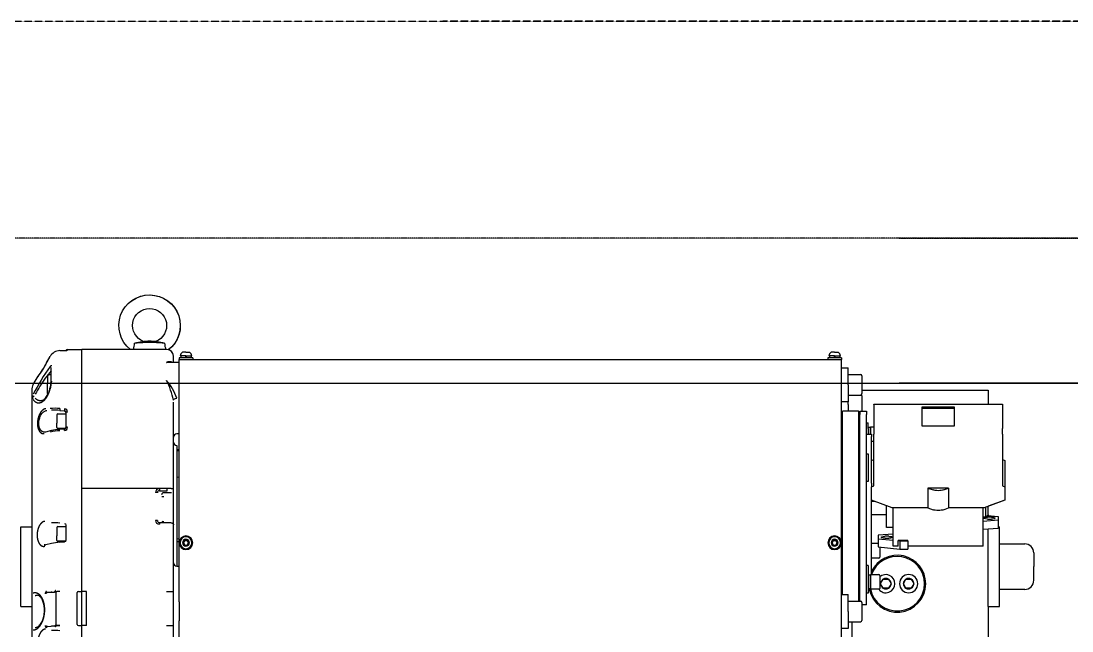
# Model space of a CAD drawing. Extents: x -599358 to 2865263, y -1062760 to 486533.
# Drawn here: x 984725 to 986176, y -671056 to -670213 of the extents above; entities that cross this region are included whole.
import ezdxf

# ---------------------------------------------------------------- set-up
doc = ezdxf.new("R2010")
doc.units = 0
doc.linetypes.add('DASH', pattern=[0.35, 0.25, -0.1])
for name, color, linetype in [('A-LIN-V', 9, 'Continuous'), ('EWHS5T6M-3', 7, 'Continuous'), ('FHSGH10105-主梁-04', 7, 'Continuous')]:
    doc.layers.add(name, color=color, linetype=linetype)

# ---------------------------------------------------------------- blocks, each defined once
blk = doc.blocks.new('23423wer')
at = {"color": 1, "linetype": 'DASH'}
blk.add_lwpolyline([(-1667005.2, 540926.8), (-1674571, 540926.8)], dxfattribs=at)
blk = doc.blocks.new('G$C20E3758E')
at = {"color": 6, "linetype": 'DASH'}
blk.add_lwpolyline([(-1105.4, 3356.73), (4404.95, 3356.73), (4404.95, 1700.76)], dxfattribs=at)
at = {"layer": 'FHSGH10105-主梁-04', "color": 3, "linetype": 'Continuous'}
blk.add_line((4325.26, 3229.47), (-1105.4, 3229.47), dxfattribs=at)
blk = doc.blocks.new('23423wer-M')
at = {"color": 1, "linetype": 'DASH'}
blk.add_lwpolyline([(1667005.2, 540926.8), (1674571, 540926.8)], dxfattribs=at)
blk = doc.blocks.new('G$C20E3758E-M')
at = {"color": 3}
blk.add_line((-1394.32, 3259.01), (-1394.32, 3258.93), dxfattribs=at)
at = {"color": 6, "linetype": 'DASH'}
blk.add_lwpolyline([(1105.4, 3356.73), (-4404.95, 3356.73), (-4404.95, 1700.76)], dxfattribs=at)
at = {"layer": 'EWHS5T6M-3', "color": 3, "linetype": 'Continuous'}
for p, q in [((-1341.33, 3265.86), (-1339.63, 3266.19)), ((-1330.01, 3266.19), (-1328.32, 3265.86)), ((-1426.41, 3245.37), (-1423.34, 3250.7)), ((-1426.41, 3245.37), (-1423.34, 3250.7)), ((-1425.25, 3247.25), (-1422.2, 3252.76)), ((-1425.25, 3247.25), (-1422.2, 3252.76)), ((-1413.54, 3258.02), (-1409.47, 3258.08)), ((-1413.54, 3258.02), (-1409.47, 3258.08)), ((-1406.92, 3258.93), (-1394.32, 3258.93)), ((-1406.92, 3258.93), (-1394.32, 3258.93)), ((-1319.82, 3259.01), (-1394.32, 3259.01)), ((-1394.32, 3247.6), (-1394.32, 3259.01)), ((-1351.71, 3259.01), (-1394.32, 3259.01)), ((-1394.32, 3247.6), (-1394.32, 3258.76)), ((-1313.82, 3247.94), (-1313.82, 3252.96)), ((-1313.82, 3247.94), (-1313.82, 3252.96)), ((-1296.83, 3251.7), (-1308.83, 3251.7)), ((-1308.83, 3251.7), (-1308.83, 3250.1)), ((-1302.83, 3253.3), (-1308.08, 3253.3)), ((-1307.48, 3253.3), (-1307.48, 3251.7)), ((-1302.83, 3256.6), (-1305.83, 3256.6)), ((-1303.03, 3253.3), (-1303.45, 3251.7)), ((-1302.83, 3256.6), (-1299.83, 3256.6)), ((-1302.83, 3253.3), (-1297.58, 3253.3)), ((-1302.63, 3251.7), (-1302.2, 3253.3)), ((-1300.51, 3256.6), (-1300.52, 3256.6)), ((-1298.18, 3253.3), (-1298.18, 3251.7)), ((-1296.83, 3251.7), (-1296.83, 3250.1)), ((-726.88, 3251.7), (-738.88, 3251.7)), ((-738.88, 3251.7), (-738.88, 3250.1)), ((-732.88, 3253.3), (-738.13, 3253.3)), ((-737.53, 3253.3), (-737.53, 3251.7)), ((-732.88, 3256.6), (-735.88, 3256.6)), ((-733.08, 3253.3), (-733.51, 3251.7)), ((-732.88, 3256.6), (-729.88, 3256.6)), ((-732.88, 3253.3), (-727.63, 3253.3)), ((-732.68, 3251.7), (-732.25, 3253.3)), ((-730.57, 3256.6), (-730.57, 3256.6)), ((-728.23, 3253.3), (-728.23, 3251.7)), ((-726.88, 3251.7), (-726.88, 3250.1)), ((-1421.37, 3230.89), (-1421.37, 3243.16)), ((-1394.32, 3231.76), (-1394.32, 3247.6)), ((-1394.32, 3231.76), (-1394.32, 3247.6)), ((-1317.37, 3247.94), (-1308.83, 3247.94)), ((-1313.82, 3247.94), (-1308.83, 3247.94)), ((-1308.83, 3223.6), (-1308.83, 3250.1)), ((-1308.83, 3250.1), (-726.88, 3250.1)), ((-1308.83, 3247.94), (-1308.83, 3250.1)), ((-1308.83, 3250.1), (-726.88, 3250.1)), ((-726.88, 3223.6), (-726.88, 3250.1)), ((-726.88, 3242.94), (-726.88, 3250.1)), ((-726.88, 3242.94), (-720.88, 3242.94)), ((-726.88, 3242.94), (-720.88, 3242.94)), ((-720.88, 3227.94), (-720.88, 3242.94)), ((-720.88, 3236.94), (-720.88, 3242.94)), ((-1436.99, 3228.1), (-1432.81, 3235.41)), ((-1436.99, 3228.1), (-1432.81, 3235.41)), ((-1433, 3235.05), (-1432.8, 3235.34)), ((-1433, 3235.05), (-1432.8, 3235.34)), ((-1424.41, 3235.74), (-1424.41, 3228.62)), ((-1423.21, 3236.94), (-1421.37, 3236.94)), ((-720.88, 3236.94), (-710.08, 3236.94)), ((-720.88, 3236.94), (-710.08, 3236.94)), ((-708.89, 3235.74), (-708.89, 3220.14)), ((-708.89, 3235.74), (-708.89, 3223.1)), ((-1438.31, 3223.13), (-1438.31, 3214.55)), ((-1438.31, 3223.13), (-1438.31, 3214.55)), ((-1424.41, 3220.14), (-1424.41, 3228.62)), ((-1394.32, 3137.44), (-1394.32, 3231.76)), ((-1394.32, 3136.92), (-1394.32, 3231.76)), ((-1308.83, 3037.09), (-1308.83, 3223.6)), ((-726.88, 3019.63), (-726.88, 3223.6)), ((-720.88, 3227.94), (-720.88, 3212.94)), ((-708.89, 3223.1), (-605.9, 3223.1)), ((-708.89, 3223.1), (-605.9, 3223.1)), ((-605.9, 3223.1), (-597.9, 3223.1)), ((-605.9, 3223.1), (-597.9, 3223.1)), ((-597.9, 3223.1), (-597.9, 3210.76)), ((-597.9, 3223.1), (-597.9, 3210.76)), ((-1438.31, 3214.55), (-1438.31, 3131.96)), ((-1438.31, 3214.55), (-1438.31, 3131.96)), ((-1437.54, 3217.27), (-1437.49, 3218.45)), ((-720.88, 3218.94), (-710.08, 3218.94)), ((-708.89, 3218.31), (-708.89, 3204.61)), ((-1413.66, 3205.35), (-1409.59, 3204.99)), ((-1409.59, 3205), (-1409.59, 3205.02)), ((-1313.82, 3136.1), (-1313.82, 3212.55)), ((-720.88, 3212.94), (-726.88, 3212.94)), ((-726.88, 3203.61), (-725.88, 3204.61)), ((-725.88, 3043.72), (-725.88, 3204.61)), ((-711.88, 3204.61), (-725.88, 3204.61)), ((-720.88, 3210.51), (-720.88, 3212.94)), ((-720.88, 3210.51), (-720.88, 3204.61)), ((-711.88, 3204.61), (-711.88, 3037.72)), ((-710.88, 3203.61), (-711.88, 3204.61)), ((-710.88, 3204.61), (-710.88, 3201.71)), ((-710.88, 3204.61), (-704.89, 3204.61)), ((-704.89, 3204.61), (-704.89, 3201.71)), ((-698.39, 3210.62), (-698.39, 3210.76)), ((-698.39, 3210.76), (-585.4, 3210.76)), ((-698.39, 3210.62), (-698.39, 3189.4)), ((-655.89, 3208.42), (-627.89, 3208.42)), ((-655.89, 3191.6), (-655.89, 3208.42)), ((-655.89, 3207.45), (-627.89, 3207.45)), ((-627.89, 3208.42), (-627.89, 3191.6)), ((-597.9, 3210.76), (-585.4, 3210.76)), ((-585.4, 3210.76), (-585.4, 3210.62)), ((-585.4, 3210.76), (-585.4, 3210.62)), ((-585.4, 3210.62), (-585.4, 3189.4)), ((-585.4, 3210.62), (-585.4, 3189.4)), ((-1416.32, 3199.41), (-1416.31, 3199.4)), ((-1416.31, 3201.64), (-1416.31, 3194.22)), ((-1415.51, 3202.44), (-1408.32, 3202.44)), ((-1408.32, 3203.63), (-1408.32, 3190.37)), ((-710.88, 3037.72), (-710.88, 3201.71)), ((-704.89, 3162.11), (-704.89, 3201.71)), ((-1421.11, 3187.64), (-1426.28, 3186.41)), ((-1416.31, 3192.48), (-1416.32, 3192.47)), ((-1416.31, 3190.24), (-1416.31, 3194.22)), ((-1408.32, 3189.44), (-1415.51, 3189.44)), ((-1409.59, 3189.01), (-1413.66, 3188.66)), ((-704.89, 3194.56), (-703.39, 3194.56)), ((-703.39, 3189.56), (-703.39, 3194.56)), ((-703.39, 3190.71), (-701.29, 3190.71)), ((-703.39, 3189.56), (-703.39, 3184.61)), ((-701.29, 3190.84), (-701.29, 3191.06)), ((-701.29, 3191.06), (-698.39, 3191.06)), ((-701.29, 3190.84), (-701.29, 3184.61)), ((-701.29, 3184.61), (-701.29, 3190.5)), ((-698.39, 3189.4), (-698.39, 3184.5)), ((-627.89, 3191.6), (-655.89, 3191.6)), ((-585.4, 3184.5), (-585.4, 3189.4)), ((-585.4, 3184.5), (-585.4, 3189.4)), ((-1308.83, 3184.82), (-1310.82, 3184.82)), ((-704.89, 3184.61), (-700.39, 3184.61)), ((-700.39, 3184.61), (-700.39, 3182.39)), ((-700.39, 3141.52), (-700.39, 3182.39)), ((-698.39, 3178.06), (-700.39, 3178.06)), ((-698.39, 3139.11), (-698.39, 3184.5)), ((-585.4, 3184.5), (-585.4, 3139.11)), ((-585.4, 3184.5), (-585.4, 3162.4)), ((-1310.82, 3174.61), (-1310.82, 3124.41)), ((-1308.83, 3170.79), (-1310.82, 3170.79)), ((-1310.82, 3170.11), (-1308.83, 3170.11)), ((-704.89, 3167.11), (-703.39, 3167.11)), ((-704.89, 3046.01), (-704.89, 3162.11)), ((-703.39, 3167.11), (-703.39, 3148.45)), ((-700.39, 3161.43), (-698.39, 3162.4)), ((-585.4, 3162.4), (-583.4, 3161.43)), ((-585.4, 3162.4), (-583.4, 3161.43)), ((-583.4, 3161.43), (-583.4, 3138.14)), ((-583.4, 3161.43), (-583.4, 3138.14)), ((-1310.82, 3147.04), (-1308.83, 3146.68)), ((-703.39, 3143.07), (-704.89, 3143.07)), ((-703.39, 3148.45), (-703.39, 3143.07)), ((-700.39, 3141.52), (-700.39, 3138.14)), ((-1438.31, 3131.96), (-1438.31, 3043.55)), ((-1438.31, 3131.96), (-1438.31, 3103.12)), ((-1394.32, 3046.28), (-1394.32, 3136.92)), ((-1319.82, 3136.92), (-1394.32, 3136.92)), ((-1394.32, 3046.28), (-1394.32, 3136.4)), ((-1326.21, 3134.78), (-1319.39, 3134.78)), ((-1315.52, 3133.01), (-1322.63, 3133.01)), ((-1313.82, 3134.7), (-1313.82, 3136.1)), ((-1313.82, 3129.61), (-1313.82, 3134.7)), ((-700.39, 3138.14), (-698.39, 3139.11)), ((-700.39, 3126.55), (-700.39, 3138.14)), ((-650.89, 3137.18), (-646.45, 3135.47)), ((-632.9, 3137.18), (-650.89, 3137.18)), ((-650.89, 3137.18), (-650.89, 3119.79)), ((-637.33, 3135.47), (-632.9, 3137.18)), ((-632.9, 3137.18), (-632.9, 3119.79)), ((-585.4, 3139.11), (-583.4, 3138.14)), ((-583.4, 3138.14), (-583.4, 3126.55)), ((-583.4, 3138.14), (-583.4, 3126.55)), ((-1313.82, 3107.7), (-1313.82, 3129.61)), ((-1310.82, 3124.41), (-1310.82, 3068.44)), ((-700.39, 3061.31), (-700.39, 3126.55)), ((-682.39, 3119.79), (-700.39, 3126.55)), ((-700.39, 3125.61), (-697.89, 3125.61)), ((-687.39, 3102.62), (-687.39, 3121.46)), ((-583.4, 3126.55), (-601.4, 3119.79)), ((-583.4, 3126.55), (-597.9, 3121.11)), ((-687.39, 3113.62), (-700.39, 3113.62)), ((-650.89, 3119.79), (-682.39, 3119.79)), ((-681.39, 3086.12), (-681.39, 3119.79)), ((-650.89, 3119.79), (-646.45, 3118.09)), ((-637.33, 3118.09), (-632.9, 3119.79)), ((-601.4, 3119.79), (-632.9, 3119.79)), ((-602.4, 3086.12), (-602.4, 3119.79)), ((-599.9, 3111.62), (-599.9, 3120.35)), ((-597.9, 3113.62), (-599.9, 3111.62)), ((-598.58, 3112.94), (-589.17, 3112.04)), ((-597.9, 3113.62), (-597.9, 3121.11)), ((-597.9, 3113.62), (-597.9, 3121.11)), ((-597.9, 3113.62), (-597.9, 3112.87)), ((-597.9, 3113.62), (-597.9, 3112.87)), ((-597.9, 3112.87), (-589.17, 3112.04)), ((-589.17, 3112.04), (-589.17, 3108.93)), ((-589.17, 3112.04), (-589.17, 3108.93)), ((-1447.81, 3103.12), (-1438.31, 3103.12)), ((-1447.81, 3033.12), (-1447.81, 3103.12)), ((-1447.81, 3103.12), (-1438.31, 3103.12)), ((-1447.81, 3088.12), (-1447.81, 3103.12)), ((-1415.51, 3103.35), (-1408.32, 3103.35)), ((-1408.32, 3104.64), (-1408.32, 3091.26)), ((-1326.21, 3106.9), (-1319.82, 3106.9)), ((-1313.82, 3104.79), (-1313.82, 3107.7)), ((-1313.82, 3046.19), (-1313.82, 3104.82)), ((-599.9, 3111.62), (-602.4, 3111.62)), ((-589.17, 3108.93), (-602.4, 3107.92)), ((-595.17, 3111.58), (-598.66, 3111.58)), ((-598.65, 3109.9), (-595.15, 3109.9)), ((-589.17, 3108.93), (-589.17, 3101.69)), ((-589.17, 3108.93), (-589.17, 3103.12)), ((-589.17, 3103.12), (-587.9, 3103.12)), ((-589.17, 3103.12), (-587.9, 3103.12)), ((-587.9, 3033.12), (-587.9, 3103.12)), ((-587.9, 3088.12), (-587.9, 3103.12)), ((-1416.32, 3100.32), (-1416.31, 3100.32)), ((-1416.31, 3102.55), (-1416.31, 3095.14)), ((-1416.31, 3091.15), (-1416.31, 3095.14)), ((-681.39, 3096.74), (-694.66, 3095.73)), ((-694.66, 3095.73), (-694.66, 3092.63)), ((-685.16, 3094.76), (-688.66, 3094.76)), ((-681.39, 3102.62), (-687.39, 3102.62)), ((-589.17, 3101.69), (-602.4, 3100.68)), ((-597.9, 3033.12), (-597.9, 3101.02)), ((-1421.11, 3088.49), (-1425.9, 3087.35)), ((-1416.31, 3093.39), (-1416.32, 3093.38)), ((-1408.65, 3090.35), (-1415.51, 3090.35)), ((-1413.66, 3089.52), (-1409.59, 3089.88)), ((-1308.83, 3092.55), (-1310.82, 3092.19)), ((-1310.82, 3090.12), (-1308.83, 3090.12)), ((-1303.98, 3091.12), (-1305.13, 3089.12)), ((-1305.13, 3089.12), (-1303.98, 3087.12)), ((-1303.98, 3091.12), (-1301.67, 3091.12)), ((-1303.98, 3087.12), (-1301.67, 3087.12)), ((-1300.52, 3089.12), (-1301.67, 3091.12)), ((-1301.67, 3087.12), (-1300.52, 3089.12)), ((-734.04, 3091.12), (-735.19, 3089.12)), ((-735.19, 3089.12), (-734.04, 3087.12)), ((-734.04, 3091.12), (-731.73, 3091.12)), ((-734.04, 3087.12), (-731.73, 3087.12)), ((-730.57, 3089.12), (-731.73, 3091.12)), ((-731.73, 3087.12), (-730.57, 3089.12)), ((-700.39, 3088.62), (-694.66, 3088.62)), ((-694.66, 3092.63), (-694.66, 3085.38)), ((-694.66, 3092.63), (-681.39, 3091.36)), ((-694.66, 3085.38), (-675.66, 3083.57)), ((-693.29, 3085.25), (-693.29, 3076.42)), ((-688.64, 3093.08), (-685.14, 3093.08)), ((-677.01, 3086.12), (-681.39, 3086.12)), ((-677.01, 3086.12), (-677.01, 3090.94)), ((-677.01, 3090.94), (-675.66, 3090.82)), ((-668.66, 3090.94), (-677.01, 3090.94)), ((-675.66, 3090.82), (-675.66, 3083.57)), ((-675.66, 3090.82), (-668.66, 3090.82)), ((-668.66, 3090.82), (-668.66, 3090.94)), ((-668.66, 3090.82), (-668.66, 3083.57)), ((-602.4, 3086.12), (-668.66, 3086.12)), ((-587.9, 3088.12), (-565.9, 3088.12)), ((-587.9, 3088.12), (-565.9, 3088.12)), ((-694.09, 3075.62), (-700.39, 3075.62)), ((-675.66, 3083.57), (-668.66, 3083.57)), ((-557.9, 3080.12), (-557.9, 3068.12)), ((-557.9, 3080.12), (-557.9, 3068.12)), ((-1310.82, 3068.44), (-1308.83, 3068.44)), ((-703.39, 3069), (-704.89, 3069)), ((-703.39, 3069), (-703.39, 3059.67)), ((-557.9, 3056.12), (-557.9, 3068.12)), ((-557.9, 3056.12), (-557.9, 3068.12)), ((-703.39, 3060.82), (-701.29, 3060.82)), ((-703.39, 3059.67), (-703.39, 3044.67)), ((-701.29, 3060.95), (-701.29, 3061.17)), ((-701.29, 3061.17), (-694.09, 3061.17)), ((-701.29, 3060.95), (-701.29, 3048.17)), ((-701.29, 3048.52), (-701.29, 3060.61)), ((-693.29, 3060.18), (-693.29, 3060.37)), ((-693.29, 3060.18), (-693.29, 3048.97)), ((-692.46, 3053.2), (-690.24, 3057.04)), ((-690.2, 3057.12), (-690.24, 3057.04)), ((-690.11, 3057.12), (-690.2, 3057.12)), ((-690.11, 3057.12), (-685.67, 3057.12)), ((-685.58, 3057.12), (-685.67, 3057.12)), ((-685.53, 3057.04), (-685.58, 3057.12)), ((-685.53, 3057.04), (-683.31, 3053.2)), ((-672.46, 3053.2), (-670.24, 3057.04)), ((-670.2, 3057.12), (-670.24, 3057.04)), ((-670.11, 3057.12), (-670.2, 3057.12)), ((-670.11, 3057.12), (-665.67, 3057.12)), ((-665.58, 3057.12), (-665.67, 3057.12)), ((-665.54, 3057.04), (-665.58, 3057.12)), ((-665.54, 3057.04), (-663.32, 3053.2)), ((-1447.81, 3033.12), (-1447.81, 3048.12)), ((-701.29, 3048.52), (-703.39, 3048.52)), ((-694.09, 3048.17), (-701.29, 3048.17)), ((-692.46, 3053.2), (-692.51, 3053.12)), ((-692.51, 3053.12), (-692.46, 3053.04)), ((-690.24, 3049.2), (-692.46, 3053.04)), ((-690.24, 3049.2), (-690.2, 3049.12)), ((-690.2, 3049.12), (-690.11, 3049.12)), ((-685.67, 3049.12), (-685.58, 3049.12)), ((-685.58, 3049.12), (-685.53, 3049.2)), ((-683.31, 3053.04), (-685.53, 3049.2)), ((-683.27, 3053.12), (-683.31, 3053.2)), ((-683.31, 3053.04), (-683.27, 3053.12)), ((-672.46, 3053.2), (-672.51, 3053.12)), ((-672.51, 3053.12), (-672.46, 3053.04)), ((-670.24, 3049.2), (-672.46, 3053.04)), ((-670.24, 3049.2), (-670.2, 3049.12)), ((-670.2, 3049.12), (-670.11, 3049.12)), ((-665.67, 3049.12), (-665.58, 3049.12)), ((-665.58, 3049.12), (-665.54, 3049.2)), ((-663.32, 3053.04), (-665.54, 3049.2)), ((-663.27, 3053.12), (-663.32, 3053.2)), ((-663.32, 3053.04), (-663.27, 3053.12)), ((-565.9, 3048.12), (-587.9, 3048.12)), ((-587.9, 3033.12), (-587.9, 3048.12)), ((-565.9, 3048.12), (-587.9, 3048.12)), ((-1438.31, 3043.55), (-1438.31, 3027.29)), ((-1418.31, 3045.32), (-1424.51, 3045.32)), ((-1417.31, 3045.58), (-1417.26, 3046.22)), ((-1417.31, 3045.58), (-1417.31, 3016.91)), ((-1417.26, 3046.22), (-1417.28, 3046.21)), ((-1413.54, 3046.28), (-1416.31, 3046.28)), ((-1398.32, 3017.39), (-1398.32, 3045.28)), ((-1397.32, 3046.28), (-1394.32, 3046.28)), ((-1394.32, 3044.66), (-1394.32, 3046.28)), ((-1394.32, 3044.66), (-1394.32, 3046.28)), ((-1390.32, 3046.28), (-1394.32, 3046.28)), ((-1394.32, 3041.45), (-1394.32, 3044.66)), ((-1394.32, 3041.45), (-1394.32, 3044.66)), ((-1394.32, 3019.13), (-1394.32, 3041.45)), ((-1394.32, 3019.13), (-1394.32, 3041.45)), ((-1390.32, 3016.39), (-1390.32, 3046.28)), ((-1319.82, 3046.28), (-1314.82, 3046.28)), ((-1313.82, 3016.31), (-1313.82, 3046.19)), ((-726.88, 3043.72), (-720.88, 3043.72)), ((-720.88, 3028.72), (-720.88, 3043.72)), ((-704.89, 3034.62), (-704.89, 3046.01)), ((-703.39, 3044.67), (-704.89, 3044.67)), ((-1447.81, 3033.12), (-1438.31, 3033.12)), ((-1447.81, 3033.12), (-1438.31, 3033.12)), ((-1438.31, 3033.12), (-1438.31, 2936.96)), ((-1308.83, 3037.09), (-1308.83, 3020.35)), ((-720.88, 3037.72), (-710.08, 3037.72)), ((-708.89, 3036.52), (-708.89, 3020.92)), ((-704.89, 3034.62), (-708.89, 3034.62)), ((-597.9, 3033.12), (-597.9, 2723.15)), ((-597.9, 3033.12), (-587.9, 3033.12)), ((-597.9, 3033.12), (-597.9, 2978.13)), ((-597.9, 3033.12), (-587.9, 3033.12)), ((-1438.31, 3027.29), (-1438.31, 3012.91)), ((-1308.83, 3019.63), (-1308.83, 3020.35)), ((-720.88, 3028.72), (-720.88, 3013.72)), ((-720.88, 3019.72), (-710.08, 3019.72)), ((-717.88, 3019.72), (-717.88, 3005.13)), ((-1438.31, 3012.91), (-1438.31, 2936.96)), ((-1424.78, 3015.44), (-1424.74, 3015.41)), ((-1424.66, 3015.43), (-1421.48, 3015.91)), ((-1417.26, 3016.34), (-1417.31, 3016.91)), ((-1417.28, 3016.33), (-1417.26, 3016.34)), ((-1413.54, 3016.39), (-1416.31, 3016.39)), ((-1397.32, 3016.39), (-1394.32, 3016.39)), ((-1394.32, 3016.39), (-1394.32, 3019.13)), ((-1394.32, 3016.39), (-1394.32, 3019.13)), ((-1394.32, 2938.36), (-1394.32, 3016.39)), ((-1394.32, 2937.7), (-1394.32, 3016.39)), ((-1390.32, 3016.39), (-1394.32, 3016.39)), ((-1319.82, 3016.39), (-1314.82, 3016.39)), ((-1313.82, 3015.87), (-1313.82, 3016.31)), ((-1313.82, 2937.58), (-1313.82, 3015.87)), ((-1308.83, 2993.13), (-1308.83, 3019.63)), ((-726.88, 2993.13), (-726.88, 3019.63)), ((-720.88, 3013.72), (-726.88, 3013.72))]:
    blk.add_line(p, q, dxfattribs=at)
for centre, radius, start, end in [((-1367.05, 3265.23), 19.04, 340.81659, 358.00721), ((-1302.55, 3265.24), 19.08, 182.01886, 199.42999), ((-1413.31, 3247.87), 10.15, 91.32274, 151.1911), ((-1413.31, 3247.87), 10.15, 91.32274, 151.1911), ((-1406.93, 3257.22), 1.39, 89.52095, 179.5128), ((-1406.92, 3257.53), 1.4, 90, 168.97064), ((-1406.92, 3257.53), 1.4, 90, 152.53821), ((-1319.85, 3252.98), 6.02, 359.77121, 89.76937), ((-1319.85, 3252.98), 6.02, 359.77121, 74.29133), ((-1302.83, 3252.14), 5.38, 123.91171, 167.51453), ((-1302.83, 3252.14), 5.38, 12.48547, 56.08829), ((-732.88, 3252.14), 5.38, 123.91171, 167.51453), ((-732.88, 3252.14), 5.38, 12.48547, 56.08829), ((-1300.75, 3153.43), 151.45, 143.31247, 154.08463), ((-1503.83, 3288.7), 88.84, 323.08559, 332.18533), ((-1503.83, 3288.7), 88.84, 323.08559, 332.18533), ((-1348.71, 3176.84), 96.34, 138.8203, 148.82171), ((-1423.21, 3235.74), 1.2, 90, 180), ((-710.08, 3235.74), 1.2, 0, 90), ((-710.08, 3235.74), 1.2, 0, 90), ((-1428.31, 3223.13), 10, 150.19854, 180), ((-1428.31, 3223.13), 10, 150.19854, 180), ((-1272.12, 3125.49), 188.5, 147.52169, 149.98788), ((-1447.57, 3231.8), 26.24, 343.99012, 357.91371), ((-1442.79, 3231.87), 21.97, 339.56136, 358.14451), ((-1389.8, 3198.38), 77.52, 11.89776, 25.50146), ((-1356.58, 3200.58), 48.19, 18.94878, 40.30873), ((-1431.72, 3216.45), 5.88, 171.95013, 191.24014), ((-1436.1, 3215.29), 2.46, 91.0799, 126.08689), ((-1423.21, 3220.14), 1.2, 180, 212.87695), ((-710.08, 3220.14), 1.2, 270, 0), ((-710.08, 3218.31), 1.2, 0, 49.72749), ((-1418.73, 3150.78), 56.46, 84.72366, 93.52101), ((-1419.44, 3148.05), 57.58, 84.24225, 91.66212), ((-1382.48, 3203.88), 31.22, 174.26308, 177.31201), ((-1378.36, 3203.49), 31.27, 174.19383, 177.19927), ((-1409.69, 3203.62), 1.38, 0.51216, 85.77263), ((-1409.7, 3203.88), 2.78, 0.37345, 85.36609), ((-1415.51, 3201.64), 0.8, 90, 180), ((-1410.3, 3130.14), 57.49, 93.23023, 101.94501), ((-1409.27, 3128.86), 59.95, 94.20415, 101.39221), ((-1415.51, 3190.24), 0.8, 180, 270), ((-1409.69, 3190.38), 1.38, 274.22261, 359.49809), ((-1423.06, 3187), 13.62, 3.74535, 8.51238), ((-1409.69, 3190.66), 2.78, 274.6048, 359.64937), ((-1310.82, 3181.82), 3, 90, 180), ((-1310.82, 3177.61), 3, 180, 270), ((-1326.23, 3133.2), 3.42, 89.5321, 179.37239), ((-1329.34, 3126.08), 7.17, 79.09202, 92.54252), ((-1326.28, 3133.07), 1.71, 87.63878, 178.68889), ((-1279.45, 3135.7), 46.77, 178.8719, 181.1281), ((-1322.59, 3131.3), 1.71, 91.36287, 180.15955), ((-1319.84, 3136.18), 0.738, 56.56392, 88.84892), ((-1319.53, 3136.6), 0.216, 4.93092, 64.48764), ((-1331.46, 3136.22), 12.15, 353.18179, 1.87959), ((-1322.66, 3137.67), 7.92, 259.73108, 271.90347), ((-1419.51, 3048.78), 57.91, 84.20105, 91.57972), ((-1415.51, 3102.55), 0.8, 90, 180), ((-1329.33, 3101.65), 7.09, 79.01862, 92.61592), ((-1326.23, 3108.77), 3.43, 180.68001, 270.4155), ((-1326.22, 3108.66), 1.77, 181.57073, 270.36272), ((-1322.72, 3114.93), 7.09, 259.01862, 272.61592), ((-1302.83, 3089.12), 6, 0, 180), ((-1302.83, 3089.12), 5.25, 0, 180), ((-732.88, 3089.12), 6, 0, 180), ((-732.88, 3089.12), 5.25, 0, 180), ((-1426.66, 3089.82), 2.63, 253.46936, 275.53031), ((-1409.19, 3029.39), 60.3, 94.25385, 101.4015), ((-1415.51, 3091.15), 0.8, 180, 270), ((-1302.83, 3089.12), 6, 180, 0), ((-1302.83, 3089.12), 5.25, 180, 0), ((-1302.83, 3089.12), 3, 0, 180), ((-1302.83, 3089.12), 3, 180, 0), ((-1302.83, 3089.12), 2.31, 120, 180), ((-1302.83, 3089.12), 2.31, 180, 240), ((-1302.83, 3089.12), 2.31, 60, 120), ((-1302.83, 3089.12), 2.31, 240, 300), ((-1302.83, 3089.12), 2.31, 0, 60), ((-1302.83, 3089.12), 2.31, 300, 0), ((-732.88, 3089.12), 6, 180, 0), ((-732.88, 3089.12), 5.25, 180, 0), ((-732.88, 3089.12), 3, 0, 180), ((-732.88, 3089.12), 3, 180, 0), ((-732.88, 3089.12), 2.31, 120, 180), ((-732.88, 3089.12), 2.31, 180, 240), ((-732.88, 3089.12), 2.31, 60, 120), ((-732.88, 3089.12), 2.31, 240, 300), ((-732.88, 3089.12), 2.31, 0, 60), ((-732.88, 3089.12), 2.31, 300, 0), ((-565.9, 3080.12), 8, 0, 90), ((-565.9, 3080.12), 8, 0, 90), ((-677.89, 3053.12), 24, 0, 160.40695), ((-677.89, 3053.12), 25, 0, 154.15807), ((-694.09, 3076.42), 0.8, 270, 0), ((-1310.82, 3071.44), 3, 180, 270), ((-694.09, 3060.37), 0.8, 0, 90), ((-687.89, 3053.12), 8, 0, 132.45415), ((-687.89, 3053.12), 4.57, 120.96424, 179.03576), ((-687.89, 3053.12), 4.57, 60.96424, 119.03576), ((-687.89, 3053.12), 4.57, 0.96424, 59.03576), ((-667.89, 3053.12), 8, 0, 180), ((-667.89, 3053.12), 4.57, 120.96424, 179.03576), ((-667.89, 3053.12), 4.57, 60.96424, 119.03576), ((-667.89, 3053.12), 4.57, 0.96424, 59.03576), ((-677.89, 3053.12), 25, 190.83739, 0), ((-677.89, 3053.12), 24, 191.0547, 0), ((-687.89, 3053.12), 8, 218.24228, 0), ((-694.09, 3048.97), 0.8, 270, 0), ((-687.89, 3053.12), 4.57, 180.96424, 239.03576), ((-687.89, 3053.12), 4.57, 240.96424, 299.03576), ((-687.89, 1530.12), 1519, 89.91625, 90.08375), ((-687.89, 3053.12), 4.57, 300.96424, 359.03576), ((-667.89, 3053.12), 8, 180, 0), ((-667.89, 3053.12), 4.57, 180.96424, 239.03576), ((-667.89, 3053.12), 4.57, 240.96424, 299.03576), ((-667.89, 1530.12), 1519, 89.91625, 90.08375), ((-667.89, 3053.12), 4.57, 300.96424, 359.03576), ((-565.9, 3056.12), 8, 270, 0), ((-565.9, 3056.12), 8, 270, 0), ((-1424.47, 3044.12), 1.2, 91.77406, 174.57395), ((-1418.86, 3046.23), 1.58, 359.43936, 37.8711), ((-1397.32, 3045.28), 1, 90, 180), ((-710.08, 3036.52), 1.2, 0, 90), ((-710.08, 3020.92), 1.2, 270, 0), ((-1419.51, 2954.15), 57.91, 84.20105, 91.57972), ((-1418.99, 3016.33), 1.71, 323.6578, 359.87958), ((-1397.32, 3017.39), 1, 180, 270)]:
    blk.add_arc(centre, radius, start, end, dxfattribs=at)
at = {"layer": 'EWHS5T6M-3', "color": 3, "linetype": 'Continuous', "extrusion": (0, 0, -1)}
for centre, major_axis, ratio, start_param, end_param in [((-1334.82, 3279.99), (-27, 0), 0.996195, -0.894844, 4.064252), ((-1334.82, 3279.99), (-27, 0), 0.996195, -0.894844, 4.049918), ((-1334.82, 3279.99), (-15, 0), 0.996195, -1.211117, 4.35271), ((-1334.82, 3264.05), (14.5, 0), 0.087156, 3.567796, 4.712389), ((-1334.82, 3266), (5.28, 0), 0.087156, 3.565804, 4.712389), ((-1334.82, 3266), (5.28, 0), 0.087156, 4.712389, 5.858974), ((-1334.82, 3264.05), (14.5, 0), 0.087156, 4.712389, 5.856982), ((-1310.99, 3214.47), (-2.95, -0.52), 0.579645, 0.23379, 1.672671), ((-1409.74, 3203.62), (-1.42, -0.01), 0.981753, 1.67675, 3.141808), ((-641.89, 3136.27), (-5.5, 0), 0.258819, 3.735005, 5.689773), ((-641.89, 3118.88), (-5.5, 0), 0.258819, 3.735005, 5.689773), ((-1409.71, 3104.64), (1.4, 0), 0.996195, 4.799655, 6.283185), ((-598.66, 3110.74), (3.25, 0), 0.258819, 1.564978, 4.712389), ((-595.17, 3110.74), (3.25, 0), 0.258819, 4.712389, 6.283185), ((-595.17, 3110.74), (-3.25, 0), 0.258819, 3.141593, 4.70657), ((-688.66, 3093.92), (3.25, 0), 0.258819, 1.564978, 4.712389), ((-685.16, 3093.92), (3.25, 0), 0.258819, 4.712389, 6.283185), ((-685.16, 3093.92), (-3.25, 0), 0.258819, 3.141593, 4.70657), ((-1409.71, 3091.26), (-1.4, 0), 0.996195, 3.141593, 4.625123), ((-1413.54, 3045.4), (-9, 0), 0.087156, 0.523599, 0.664081), ((-1418.31, 3045.07), (1, 0), 0.996195, 4.712389, 6.283185), ((-1418.31, 3045.58), (1, 0), 0.786918, 4.994332, 6.283185), ((-1416.31, 3046.19), (1, 0), 0.087156, 3.482259, 4.712389), ((-1314.82, 3046.19), (1, 0), 0.087156, 4.712389, 6.283185), ((-1421.33, 3014.92), (0.149, -0.989), 0.86273, 3.141593, 3.314816), ((-1413.54, 3015.52), (-9, 0), 0.087156, 0.523599, 1.011737), ((-1418.31, 3016.91), (1, 0), 0.882114, 0, 1.288854), ((-1413.54, 3015.52), (-10, 0), 0.087156, 1.187697, 1.570796), ((-1416.31, 3016.31), (-1, 0), 0.087156, 0.340666, 1.570796), ((-1319.82, 3015.87), (6, 0), 0.087156, 4.712389, 6.283185), ((-1314.82, 3016.31), (-1, 0), 0.087156, 1.570796, 3.141593)]:
    blk.add_ellipse(centre, major_axis=major_axis, ratio=ratio, start_param=start_param, end_param=end_param, dxfattribs=at)
at = {"layer": 'EWHS5T6M-3', "color": 3, "linetype": 'Continuous'}
for points, degree, knots in [([(-1348.02, 3264.57), (-1347.92, 3264.59), (-1347.71, 3264.63), (-1347.4, 3264.69), (-1347.09, 3264.75), (-1346.79, 3264.81), (-1346.5, 3264.86), (-1346.21, 3264.92), (-1345.92, 3264.97), (-1345.64, 3265.03), (-1345.23, 3265.11), (-1344.71, 3265.2), (-1344.08, 3265.33), (-1343.49, 3265.44), (-1342.71, 3265.59), (-1341.99, 3265.73), (-1341.47, 3265.83), (-1341.29, 3265.87), (-1341.26, 3265.88)], 3, [0, 0, 0, 0, 0.0291535, 0.0579, 0.0862636, 0.114267, 0.1419322, 0.1692799, 0.1963296, 0.2231, 0.2496083, 0.3142608, 0.3745184, 0.4399871, 0.4983658, 0.6233073, 0.6899846, 0.7009324, 0.7009324, 0.7009324, 0.7009324]), ([(-1328.38, 3265.88), (-1328.36, 3265.87), (-1328.17, 3265.84), (-1327.66, 3265.73), (-1326.93, 3265.59), (-1326.16, 3265.44), (-1325.57, 3265.33), (-1324.93, 3265.2), (-1324.34, 3265.09), (-1323.78, 3264.98), (-1323.26, 3264.89), (-1322.73, 3264.78), (-1322.18, 3264.68), (-1321.81, 3264.61), (-1321.62, 3264.57)], 3, [0.2991535, 0.2991535, 0.2991535, 0.2991535, 0.3094943, 0.3759967, 0.5011338, 0.5596756, 0.6253853, 0.6856136, 0.7502717, 0.7981934, 0.8470118, 0.8968364, 0.9477883, 1, 1, 1, 1]), ([(-1409.47, 3258.08), (-1409.21, 3258.09), (-1408.96, 3258.1), (-1408.71, 3258.11), (-1408.48, 3258.14), (-1408.24, 3258.16), (-1408.03, 3258.19), (-1407.83, 3258.22), (-1407.65, 3258.25), (-1407.48, 3258.29), (-1407.34, 3258.33), (-1407.2, 3258.37), (-1407.11, 3258.42), (-1407.01, 3258.46), (-1406.96, 3258.51), (-1406.92, 3258.56), (-1406.92, 3258.61)], 2, [0, 0, 0, 0.125, 0.125, 0.25, 0.25, 0.375, 0.375, 0.5, 0.5, 0.625, 0.625, 0.75, 0.75, 0.875, 0.875, 1, 1, 1]), ([(-1409.47, 3258.08), (-1409.21, 3258.09), (-1408.96, 3258.1), (-1408.71, 3258.11), (-1408.48, 3258.14), (-1408.31, 3258.15), (-1408.16, 3258.17)], 2, [0, 0, 0, 0.125, 0.125, 0.25, 0.25, 0.3390193, 0.3390193, 0.3390193]), ([(-1426.41, 3245.37), (-1427.32, 3243.8), (-1428.23, 3242.25), (-1429.67, 3239.86), (-1430.23, 3238.94), (-1430.73, 3238.14)], 3, [0, 0, 0, 0, 0.25, 0.25, 0.4283899, 0.4283899, 0.4283899, 0.4283899]), ([(-1426.41, 3245.37), (-1427.32, 3243.8), (-1428.23, 3242.25), (-1429.67, 3239.86), (-1430.23, 3238.94), (-1430.73, 3238.14)], 3, [0, 0, 0, 0, 0.25, 0.25, 0.4283899, 0.4283899, 0.4283899, 0.4283899]), ([(-1420.83, 3244.5), (-1420.83, 3244.52), (-1420.83, 3244.56), (-1420.85, 3244.6), (-1420.87, 3244.64), (-1420.89, 3244.67), (-1420.92, 3244.7), (-1420.96, 3244.71), (-1421.01, 3244.72), (-1421.06, 3244.72), (-1421.12, 3244.71), (-1421.19, 3244.69), (-1421.28, 3244.66), (-1421.41, 3244.6), (-1421.58, 3244.49), (-1421.78, 3244.34), (-1421.98, 3244.15), (-1422.13, 3243.99), (-1422.2, 3243.91)], 3, [0, 0, 0, 0, 0.044827, 0.089649, 0.134508, 0.179451, 0.224519, 0.269756, 0.315205, 0.360909, 0.406908, 0.453243, 0.499955, 0.591439, 0.686942, 0.786723, 0.891009, 1, 1, 1, 1]), ([(-1315.18, 3247.6), (-1315.18, 3247.6), (-1315.23, 3247.63), (-1315.34, 3247.7), (-1315.5, 3247.78), (-1315.67, 3247.86), (-1315.84, 3247.93), (-1316.03, 3248), (-1316.24, 3248.05), (-1316.47, 3248.1), (-1316.72, 3248.14), (-1317.01, 3248.17), (-1317.32, 3248.17), (-1317.67, 3248.16), (-1318.04, 3248.12), (-1318.45, 3248.05), (-1318.88, 3247.95), (-1319.34, 3247.8), (-1319.66, 3247.67), (-1319.82, 3247.6)], 3, [0.3697018, 0.3697018, 0.3697018, 0.3697018, 0.3698202, 0.3948705, 0.42041, 0.4464403, 0.4729628, 0.4999791, 0.5295356, 0.5622689, 0.5981805, 0.6372718, 0.6795436, 0.7249968, 0.7736319, 0.8254494, 0.8804497, 0.9386332, 1, 1, 1, 1]), ([(-1319.82, 3247.6), (-1319.72, 3247.63), (-1319.51, 3247.68), (-1319.21, 3247.74), (-1318.92, 3247.79), (-1318.64, 3247.84), (-1318.39, 3247.87), (-1318.14, 3247.9), (-1317.91, 3247.91), (-1317.69, 3247.93), (-1317.49, 3247.93), (-1317.35, 3247.94), (-1317.28, 3247.94), (-1317.28, 3247.94)], 3, [0, 0, 0, 0, 0.0263006, 0.0514237, 0.0753694, 0.0981375, 0.1197282, 0.1401415, 0.1593774, 0.1774359, 0.1943171, 0.2100211, 0.2121854, 0.2121854, 0.2121854, 0.2121854]), ([(-1436.97, 3214.65), (-1436.18, 3213.61), (-1435.23, 3212.98), (-1434.28, 3212.35), (-1433.22, 3212.15), (-1432.17, 3211.96), (-1431.07, 3212.22), (-1429.97, 3212.49), (-1428.88, 3213.19), (-1427.8, 3213.89), (-1426.79, 3214.99), (-1425.78, 3216.08), (-1424.91, 3217.52), (-1424.04, 3218.96), (-1423.35, 3220.65), (-1422.67, 3222.34), (-1422.2, 3224.19)], 2, [0, 0, 0, 0.125, 0.125, 0.25, 0.25, 0.375, 0.375, 0.5, 0.5, 0.625, 0.625, 0.75, 0.75, 0.875, 0.875, 1, 1, 1]), ([(-1430.41, 3213.89), (-1429.77, 3214), (-1428.58, 3214.25), (-1426.36, 3216.01), (-1424.51, 3218.69), (-1423.13, 3221.8), (-1422.64, 3223.52), (-1422.36, 3224.56)], 3, [0, 0, 0, 0, 0.20239, 0.441275, 0.70926, 0.852292, 1, 1, 1, 1]), ([(-1422.35, 3224.57), (-1422.39, 3224.53), (-1422.41, 3224.5), (-1422.41, 3224.37), (-1422.32, 3224.28), (-1422.2, 3224.19)], 3, [0.6278283, 0.6278283, 0.6278283, 0.6278283, 0.7554749, 0.7554749, 1, 1, 1, 1]), ([(-1429.24, 3214.06), (-1429.47, 3214), (-1429.98, 3213.91), (-1430.77, 3213.86), (-1431.45, 3213.91), (-1431.97, 3214.01), (-1432.34, 3214.1), (-1432.72, 3214.23), (-1433.12, 3214.4), (-1433.54, 3214.61), (-1433.94, 3214.87), (-1434.33, 3215.15), (-1434.69, 3215.45), (-1435.03, 3215.77), (-1435.24, 3216), (-1435.35, 3216.11)], 3, [0.6081582, 0.6081582, 0.6081582, 0.6081582, 0.6495039, 0.6996717, 0.7500026, 0.7714521, 0.794378, 0.8187894, 0.8446945, 0.8721015, 0.9010181, 0.9268597, 0.9519691, 0.9763484, 1, 1, 1, 1]), ([(-1426.05, 3206.88), (-1426.69, 3206.84), (-1427.33, 3206.58), (-1427.97, 3206.31), (-1428.59, 3205.84), (-1429.21, 3205.36), (-1429.79, 3204.69), (-1430.37, 3204.03), (-1430.88, 3203.19), (-1431.38, 3202.36), (-1431.8, 3201.4), (-1432.22, 3200.43), (-1432.54, 3199.38), (-1432.85, 3198.33), (-1433.04, 3197.22), (-1433.24, 3196.12), (-1433.31, 3195.01), (-1433.37, 3193.91), (-1433.31, 3192.84), (-1433.25, 3191.78), (-1433.06, 3190.8), (-1432.87, 3189.82), (-1432.56, 3188.97), (-1432.25, 3188.12), (-1431.83, 3187.42), (-1431.42, 3186.73), (-1430.91, 3186.23), (-1430.4, 3185.73), (-1429.83, 3185.43), (-1429.25, 3185.14), (-1428.63, 3185.07), (-1428.01, 3185), (-1427.37, 3185.15)], 2, [0, 0, 0, 0.0625, 0.0625, 0.125, 0.125, 0.1875, 0.1875, 0.25, 0.25, 0.3125, 0.3125, 0.375, 0.375, 0.4375, 0.4375, 0.5, 0.5, 0.5625, 0.5625, 0.625, 0.625, 0.6875, 0.6875, 0.75, 0.75, 0.8125, 0.8125, 0.875, 0.875, 0.9375, 0.9375, 1, 1, 1]), ([(-1426.28, 3186.41), (-1426.49, 3186.37), (-1426.89, 3186.3), (-1427.47, 3186.3), (-1428, 3186.38), (-1428.5, 3186.53), (-1428.95, 3186.73), (-1429.36, 3186.97), (-1429.72, 3187.24), (-1430.05, 3187.53), (-1430.33, 3187.82), (-1431.13, 3188.79), (-1432.11, 3191.01), (-1432.4, 3195.15), (-1431.45, 3199.33), (-1430.12, 3201.85), (-1428.97, 3203.21), (-1428.27, 3203.9), (-1427.36, 3204.59), (-1426.24, 3205.19), (-1425.41, 3205.3), (-1424.96, 3205.36)], 3, [0, 0, 0, 0, 0.033245, 0.064719, 0.094405, 0.122286, 0.148348, 0.172577, 0.194963, 0.215497, 0.234174, 0.250994, 0.381174, 0.499699, 0.614244, 0.74915, 0.778071, 0.817781, 0.868141, 0.928959, 1, 1, 1, 1]), ([(-1406.92, 3203.9), (-1407.1, 3203.9), (-1407.28, 3203.89), (-1407.62, 3203.86), (-1407.78, 3203.84), (-1408.03, 3203.79), (-1408.14, 3203.76), (-1408.28, 3203.7), (-1408.31, 3203.66), (-1408.31, 3203.63)], 3, [0, 0, 0, 0, 0.25, 0.25, 0.5, 0.5, 0.75, 0.75, 1, 1, 1, 1]), ([(-1406.92, 3190.64), (-1407.1, 3190.64), (-1407.28, 3190.63), (-1407.62, 3190.6), (-1407.78, 3190.59), (-1408.03, 3190.54), (-1408.14, 3190.51), (-1408.28, 3190.44), (-1408.32, 3190.41), (-1408.32, 3190.37)], 3, [0, 0, 0, 0, 0.25, 0.25, 0.5, 0.5, 0.75, 0.75, 1, 1, 1, 1]), ([(-1313.82, 3136.1), (-1313.83, 3136.11), (-1313.83, 3136.13), (-1313.84, 3136.16), (-1313.87, 3136.18), (-1313.9, 3136.21), (-1313.94, 3136.24), (-1313.99, 3136.26), (-1314.04, 3136.29), (-1314.1, 3136.31), (-1314.17, 3136.33), (-1314.24, 3136.36), (-1314.31, 3136.38), (-1314.39, 3136.4), (-1314.47, 3136.42), (-1314.56, 3136.44), (-1314.64, 3136.45), (-1314.73, 3136.47), (-1314.82, 3136.49), (-1314.91, 3136.5), (-1315, 3136.52), (-1315.09, 3136.53), (-1315.18, 3136.54), (-1315.27, 3136.56), (-1315.35, 3136.57), (-1315.53, 3136.59), (-1315.8, 3136.62), (-1316.2, 3136.66), (-1316.62, 3136.69), (-1317.05, 3136.72), (-1317.51, 3136.75), (-1317.98, 3136.77), (-1318.46, 3136.78), (-1318.94, 3136.79), (-1319.27, 3136.8), (-1319.43, 3136.8)], 3, [0, 0, 0, 0, 0.027471, 0.054365, 0.080681, 0.10642, 0.131582, 0.156167, 0.180175, 0.203606, 0.226459, 0.248735, 0.270434, 0.291556, 0.312101, 0.332068, 0.351458, 0.370272, 0.388508, 0.406167, 0.423249, 0.439754, 0.455681, 0.471032, 0.485806, 0.500003, 0.556902, 0.613462, 0.669684, 0.725569, 0.781119, 0.836335, 0.89122, 0.945774, 1, 1, 1, 1]), ([(-1426.99, 3107.8), (-1427.63, 3107.76), (-1428.27, 3107.5), (-1428.91, 3107.24), (-1429.51, 3106.76), (-1430.11, 3106.28), (-1430.66, 3105.61), (-1431.2, 3104.95), (-1431.67, 3104.11), (-1432.14, 3103.28), (-1432.51, 3102.31), (-1432.87, 3101.35), (-1433.13, 3100.29), (-1433.38, 3099.23), (-1433.51, 3098.13), (-1433.64, 3097.02), (-1433.64, 3095.91), (-1433.64, 3094.8), (-1433.51, 3093.74), (-1433.38, 3092.67), (-1433.13, 3091.69), (-1432.87, 3090.71), (-1432.51, 3089.85), (-1432.14, 3089), (-1431.67, 3088.3), (-1431.21, 3087.61), (-1430.66, 3087.11), (-1430.11, 3086.6), (-1429.51, 3086.31), (-1428.91, 3086.01), (-1428.27, 3085.94), (-1427.63, 3085.87), (-1426.99, 3086.02)], 2, [0, 0, 0, 0.0625, 0.0625, 0.125, 0.125, 0.1875, 0.1875, 0.25, 0.25, 0.3125, 0.3125, 0.375, 0.375, 0.4375, 0.4375, 0.5, 0.5, 0.5625, 0.5625, 0.625, 0.625, 0.6875, 0.6875, 0.75, 0.75, 0.8125, 0.8125, 0.875, 0.875, 0.9375, 0.9375, 1, 1, 1]), ([(-1326.21, 3106.89), (-1326.21, 3106.91), (-1326.21, 3106.89), (-1326.21, 3106.75), (-1326.21, 3106.64), (-1326.21, 3106.36), (-1326.21, 3106.18), (-1326.21, 3105.78), (-1326.21, 3105.57), (-1326.21, 3105.34)], 3, [0, 0, 0, 0, 0.25, 0.25, 0.5, 0.5, 0.75, 0.75, 1, 1, 1, 1]), ([(-1319.82, 3106.9), (-1319.42, 3106.89), (-1318.54, 3106.89), (-1317.07, 3106.83), (-1315.93, 3106.71), (-1315.29, 3106.6), (-1314.68, 3106.36), (-1314.17, 3105.93), (-1313.88, 3105.38), (-1313.84, 3105.02), (-1313.82, 3104.82)], 3, [0, 0, 0, 0, 0.127876, 0.328514, 0.539358, 0.689471, 0.783591, 0.862762, 0.935729, 1, 1, 1, 1]), ([(-1426.44, 3087.27), (-1426.49, 3087.27), (-1426.71, 3087.24), (-1427.09, 3087.25), (-1427.42, 3087.3), (-1427.57, 3087.32)], 3, [0.02891952, 0.02891952, 0.02891952, 0.02891952, 0.03559223, 0.06538625, 0.08931758, 0.08931758, 0.08931758, 0.08931758]), ([(-1426.37, 3087.22), (-1426.36, 3087.23), (-1426.35, 3087.23), (-1426.2, 3087.31), (-1426.05, 3087.35), (-1425.9, 3087.35)], 3, [0.727826, 0.727826, 0.727826, 0.727826, 0.75, 0.75, 1, 1, 1, 1]), ([(-1436.97, 3012.5), (-1436.01, 3012.53), (-1435.05, 3012.91), (-1434.1, 3013.28), (-1433.19, 3013.97), (-1432.28, 3014.67), (-1431.45, 3015.66), (-1430.63, 3016.65), (-1429.92, 3017.9), (-1429.22, 3019.14), (-1428.66, 3020.58), (-1428.11, 3022.03), (-1427.72, 3023.61), (-1427.34, 3025.2), (-1427.14, 3026.86), (-1426.94, 3028.52), (-1426.94, 3030.18), (-1426.94, 3031.85), (-1427.14, 3033.45), (-1427.34, 3035.05), (-1427.72, 3036.52), (-1428.1, 3037.99), (-1428.66, 3039.26), (-1429.22, 3040.54), (-1429.92, 3041.57), (-1430.63, 3042.6), (-1431.45, 3043.34), (-1432.28, 3044.08), (-1433.19, 3044.51), (-1434.1, 3044.93), (-1435.05, 3045.01), (-1436.01, 3045.1), (-1436.97, 3044.84)], 2, [0, 0, 0, 0.0625, 0.0625, 0.125, 0.125, 0.1875, 0.1875, 0.25, 0.25, 0.3125, 0.3125, 0.375, 0.375, 0.4375, 0.4375, 0.5, 0.5, 0.5625, 0.5625, 0.625, 0.625, 0.6875, 0.6875, 0.75, 0.75, 0.8125, 0.8125, 0.875, 0.875, 0.9375, 0.9375, 1, 1, 1]), ([(-1435.35, 3042.79), (-1435.26, 3042.81), (-1435.09, 3042.84), (-1434.84, 3042.88), (-1434.6, 3042.91), (-1434.37, 3042.93), (-1434.15, 3042.95), (-1433.93, 3042.95), (-1433.72, 3042.95), (-1433.52, 3042.94), (-1433.34, 3042.92), (-1433.23, 3042.91), (-1433.18, 3042.9)], 3, [0, 0, 0, 0, 0.0181215, 0.0356849, 0.0526911, 0.0691411, 0.085036, 0.1003767, 0.1151641, 0.129399, 0.1430824, 0.15322, 0.15322, 0.15322, 0.15322]), ([(-1434.34, 3014.53), (-1433.24, 3015.02), (-1431.69, 3015.89), (-1429.1, 3020.01), (-1427.67, 3024.31), (-1427.03, 3029.16), (-1427.32, 3033.94), (-1428.46, 3038.15), (-1430.08, 3040.9), (-1431.7, 3042.48), (-1432.81, 3042.78), (-1433.54, 3042.93)], 3, [0, 0, 0, 0, 0.182956, 0.293819, 0.396585, 0.497863, 0.598718, 0.698185, 0.807965, 0.892562, 1, 1, 1, 1]), ([(-1425.38, 3046.36), (-1425.6, 3046.32), (-1425.82, 3046.14), (-1426.03, 3045.96), (-1426.19, 3045.65), (-1426.35, 3045.35), (-1426.44, 3044.97), (-1426.53, 3044.59), (-1426.53, 3044.19)], 2, [0, 0, 0, 0.25, 0.25, 0.5, 0.5, 0.75, 0.75, 1, 1, 1]), ([(-1424.51, 3045.32), (-1424.74, 3045.33), (-1424.96, 3045.45), (-1425.28, 3045.83), (-1425.38, 3046.1), (-1425.38, 3046.36)], 3, [0, 0, 0, 0, 0.5, 0.5, 1, 1, 1, 1]), ([(-1418.04, 3046.34), (-1418.05, 3046.32), (-1418.07, 3046.28), (-1418.1, 3046.22), (-1418.14, 3046.18), (-1418.18, 3046.14), (-1418.22, 3046.11), (-1418.27, 3046.08), (-1418.3, 3046.07), (-1418.31, 3046.07)], 3, [0, 0, 0, 0, 0.129131, 0.262792, 0.401034, 0.543884, 0.691341, 0.843389, 1, 1, 1, 1]), ([(-1417.61, 3047.2), (-1417.61, 3047.18), (-1417.61, 3047.14), (-1417.63, 3047.08), (-1417.64, 3047.02), (-1417.67, 3046.96), (-1417.7, 3046.9), (-1417.73, 3046.83), (-1417.77, 3046.76), (-1417.83, 3046.67), (-1417.9, 3046.56), (-1417.97, 3046.44), (-1418.01, 3046.37), (-1418.04, 3046.34)], 3, [0, 0, 0, 0, 0.046213, 0.095895, 0.149811, 0.208554, 0.272571, 0.342192, 0.417658, 0.499136, 0.665682, 0.832684, 1, 1, 1, 1]), ([(-1434.12, 3014.58), (-1434.19, 3014.56), (-1434.43, 3014.51), (-1434.83, 3014.44), (-1435.17, 3014.42), (-1435.35, 3014.41)], 3, [0.91364602, 0.91364602, 0.91364602, 0.91364602, 0.92836282, 0.9630183, 1, 1, 1, 1]), ([(-1426.41, 3013.21), (-1427.05, 3013.17), (-1427.69, 3012.91), (-1428.32, 3012.65), (-1428.92, 3012.17), (-1429.52, 3011.7), (-1430.07, 3011.03), (-1430.61, 3010.37), (-1431.07, 3009.54), (-1431.54, 3008.71), (-1431.9, 3007.74), (-1432.27, 3006.78), (-1432.52, 3005.73), (-1432.77, 3004.68), (-1432.9, 3003.58), (-1433.03, 3002.48), (-1433.03, 3001.37), (-1433.03, 3000.27), (-1432.9, 2999.21), (-1432.77, 2998.15), (-1432.52, 2997.17), (-1432.27, 2996.2), (-1431.9, 2995.34), (-1431.54, 2994.49), (-1431.07, 2993.8), (-1430.61, 2993.11), (-1430.07, 2992.61), (-1429.52, 2992.11), (-1428.92, 2991.82), (-1428.32, 2991.52), (-1427.69, 2991.45), (-1427.05, 2991.38), (-1426.41, 2991.53)], 2, [0, 0, 0, 0.0625, 0.0625, 0.125, 0.125, 0.1875, 0.1875, 0.25, 0.25, 0.3125, 0.3125, 0.375, 0.375, 0.4375, 0.4375, 0.5, 0.5, 0.5625, 0.5625, 0.625, 0.625, 0.6875, 0.6875, 0.75, 0.75, 0.8125, 0.8125, 0.875, 0.875, 0.9375, 0.9375, 1, 1, 1]), ([(-1426.53, 3016.3), (-1426.53, 3015.9), (-1426.44, 3015.55), (-1426.35, 3015.2), (-1426.19, 3014.94), (-1426.03, 3014.69), (-1425.82, 3014.57), (-1425.61, 3014.45), (-1425.38, 3014.48)], 2, [0, 0, 0, 0.25, 0.25, 0.5, 0.5, 0.75, 0.75, 1, 1, 1]), ([(-1424.51, 3015.43), (-1424.55, 3015.43), (-1424.62, 3015.43), (-1424.73, 3015.44), (-1424.83, 3015.45), (-1424.92, 3015.47), (-1425, 3015.49), (-1425.07, 3015.52), (-1425.13, 3015.55), (-1425.19, 3015.57), (-1425.27, 3015.62), (-1425.36, 3015.69), (-1425.47, 3015.8), (-1425.55, 3015.92), (-1425.61, 3016.06), (-1425.65, 3016.2), (-1425.66, 3016.3), (-1425.66, 3016.34)], 3, [0, 0, 0, 0, 0.075871, 0.146671, 0.212405, 0.273077, 0.328693, 0.379262, 0.424794, 0.465303, 0.500811, 0.597627, 0.687782, 0.772055, 0.851394, 0.926938, 1, 1, 1, 1]), ([(-1424.51, 3015.43), (-1424.72, 3015.45), (-1424.96, 3015.36), (-1425.29, 3014.98), (-1425.37, 3014.72), (-1425.38, 3014.48)], 3, [0, 0, 0, 0, 0.503981, 0.503981, 1, 1, 1, 1]), ([(-1418.04, 3016.07), (-1418.03, 3016.05), (-1418, 3016.02), (-1417.96, 3015.97), (-1417.92, 3015.91), (-1417.87, 3015.85), (-1417.81, 3015.78), (-1417.75, 3015.7), (-1417.69, 3015.61), (-1417.65, 3015.52), (-1417.62, 3015.42), (-1417.61, 3015.35), (-1417.61, 3015.32)], 3, [0, 0, 0, 0, 0.096597, 0.194899, 0.294943, 0.396756, 0.500362, 0.61835, 0.725629, 0.823603, 0.914215, 1, 1, 1, 1])]:
    blk.add_open_spline(points, degree=degree, knots=knots, dxfattribs=at)
at = {"layer": 'FHSGH10105-主梁-04', "color": 3, "linetype": 'Continuous'}
blk.add_line((-4325.26, 3229.47), (1105.4, 3229.47), dxfattribs=at)

msp = doc.modelspace()

# ---------------------------------------------------------------- block references
at = {"xscale": 1.35874988235309, "yscale": 1.35874988235309, "zscale": 1.35874988235309}
for name, p in [('23423wer-M', (-1285955.7, -1405197.5)), ('23423wer', (3260630.5, -1405197.5))]:
    msp.add_blockref(name, p, dxfattribs=at)
at = {"layer": 'A-LIN-V', "xscale": 1.571585729816195, "yscale": 1.571585729816195, "zscale": 1.571585729816195}
for name, p in [('G$C20E3758E-M', (987000.1, -675788.6)), ('G$C20E3758E', (987674.6, -675788.6))]:
    msp.add_blockref(name, p, dxfattribs=at)

doc.saveas('drawing.dxf')
